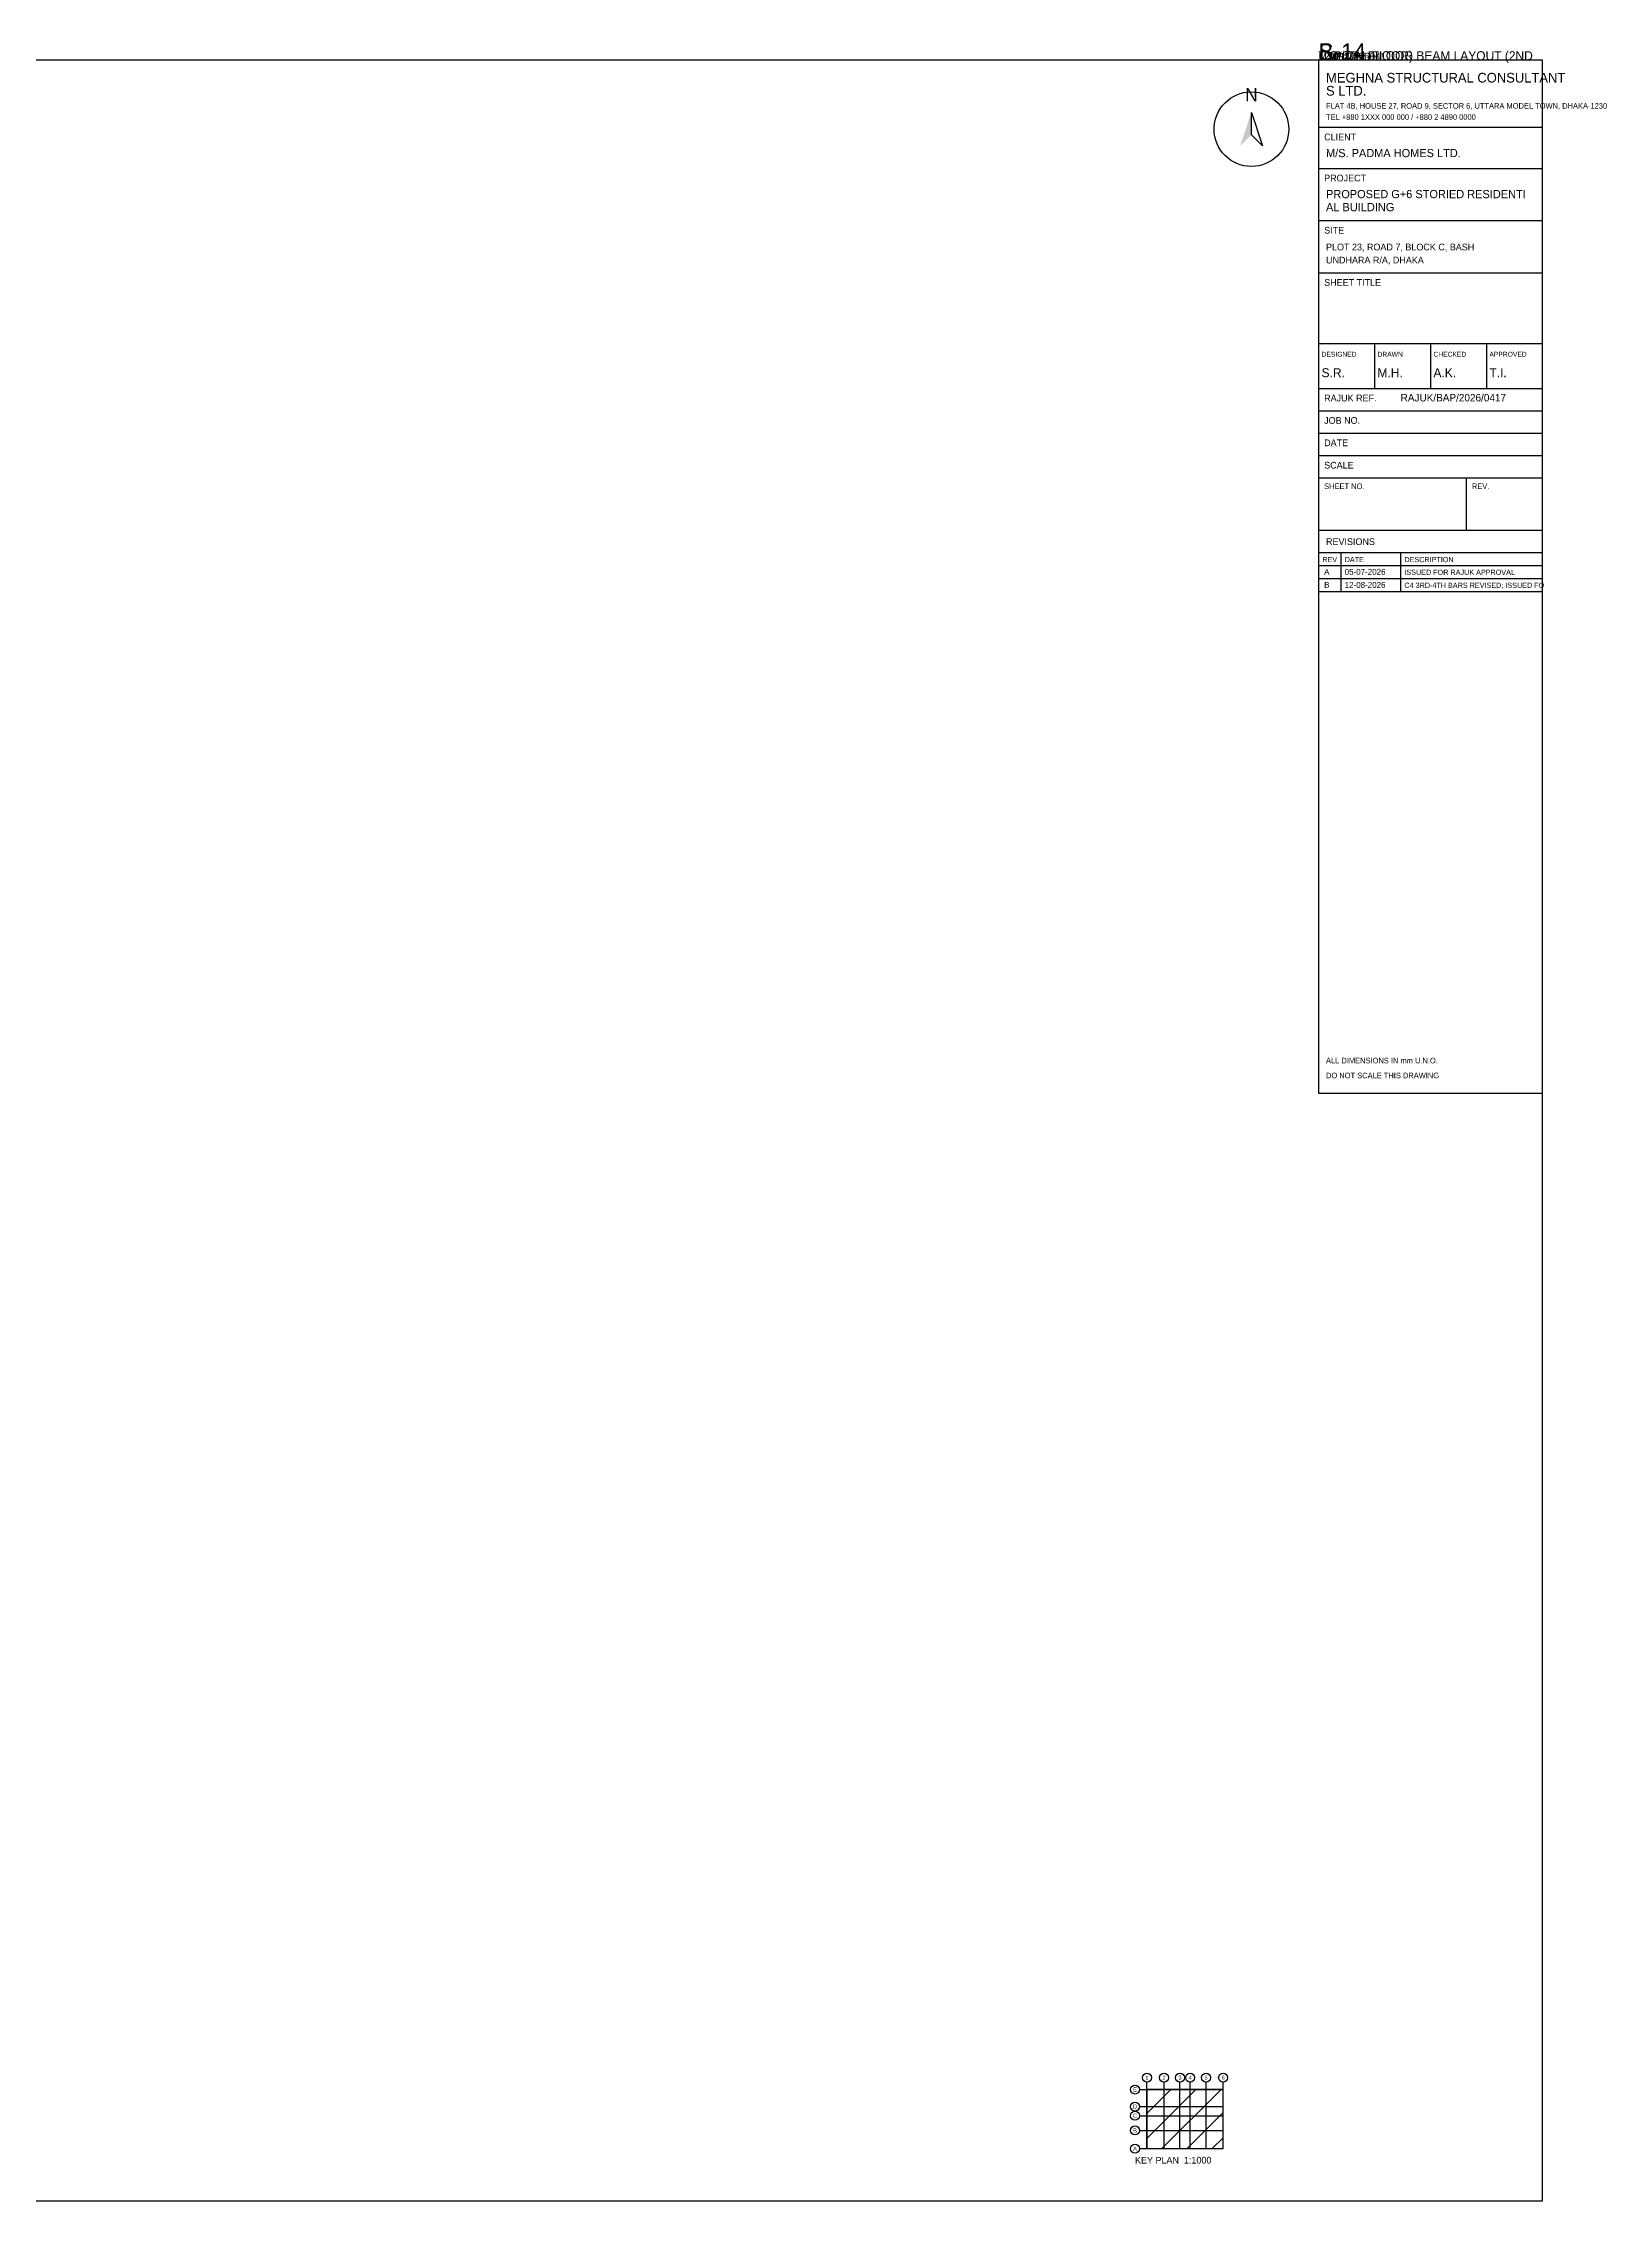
# Model space of a CAD drawing. Extents: x 1000 to 743527, y -207200 to 58857.
# Drawn here: x 607513 to 649427, y -68400 to -10543 of the extents above; entities that cross this region are included whole.
import ezdxf
from ezdxf.enums import TextEntityAlignment as Align

# ---------------------------------------------------------------- set-up
doc = ezdxf.new("R2010")
doc.units = 0
for name, color, linetype in [('Arrow', 7, 'Continuous'), ('Grid', 8, 'Continuous'), ('Grid Circle', 8, 'Continuous'), ('Grid text', 7, 'Continuous'), ('Hatch', 9, 'Continuous'), ('Sheet', 7, 'Continuous'), ('Text-1', 7, 'Continuous'), ('TITLE', 7, 'Continuous')]:
    doc.layers.add(name, color=color, linetype=linetype)

# ---------------------------------------------------------------- blocks, each defined once
blk = doc.blocks.new('TITLE_BLOCK')
at = {"layer": 'TITLE'}
for p, q in [((0, -18), (60, -18)), ((0, -29), (60, -29)), ((0, -43), (60, -43)), ((0, -57), (60, -57)), ((0, -76), (60, -76)), ((0, -76), (0, -88)), ((15, -76), (15, -88)), ((30, -76), (30, -88)), ((45, -76), (45, -88)), ((0, -88), (60, -88)), ((0, -94), (60, -94)), ((0, -100), (60, -100)), ((0, -106), (60, -106)), ((0, -112), (60, -112)), ((39.6, -112), (39.6, -126)), ((0, -126), (60, -126)), ((0, -132), (60, -132)), ((0, -132), (60, -132)), ((6, -132), (6, -142.5)), ((22, -132), (22, -142.5)), ((0, -135.5), (60, -135.5)), ((0, -139), (60, -139)), ((0, -142.5), (60, -142.5))]:
    blk.add_line(p, q, dxfattribs=at)
blk.add_lwpolyline([(0, -277), (60, -277), (60, 0), (0, 0)], close=True, dxfattribs=at)
at = {"layer": 'Text-1'}
for tag, height in [('JOBNO', 2), ('SCALE', 2), ('SHEETTITLE', 2.4), ('SHEETTITLE2', 2.4), ('DATE', 2), ('SHEETNO', 4.5), ('REV', 4.5)]:
    blk.add_attdef(tag, (0, 0), '', height=height, dxfattribs=at)
at = {"layer": 'TITLE'}
for s, height, p in [('MEGHNA STRUCTURAL CONSULTANT', 2.6, (2, -6)), ('S LTD.', 2.6, (2, -9.5)), ('FLAT 4B, HOUSE 27, ROAD 9, SECTOR 6, UTTARA MODEL TOWN, DHAKA-1230', 1.5, (2, -13)), ('TEL +880 1XXX 000 000 / +880 2 4890 0000', 1.5, (2, -16)), ('CLIENT', 1.8, (1.5, -21.5)), ('M/S. PADMA HOMES LTD.', 2.2, (2, -26)), ('PROJECT', 1.8, (1.5, -32.5)), ('AL BUILDING', 2.2, (2, -40.5)), ('PROPOSED G+6 STORIED RESIDENTI', 2.2, (2, -37)), ('SITE', 1.8, (1.5, -46.5)), ('PLOT 23, ROAD 7, BLOCK C, BASH', 1.8, (2, -51)), ('UNDHARA R/A, DHAKA', 1.8, (2, -54.5)), ('SHEET TITLE', 1.8, (1.5, -60.5)), ('DESIGNED', 1.3, (0.8, -79.5)), ('DRAWN', 1.3, (15.8, -79.5)), ('CHECKED', 1.3, (30.8, -79.5)), ('APPROVED', 1.3, (45.8, -79.5)), ('S.R.', 2.4, (0.8, -85)), ('M.H.', 2.4, (15.8, -85)), ('A.K.', 2.4, (30.8, -85)), ('T.I.', 2.4, (45.8, -85)), ('RAJUK REF.', 1.8, (1.5, -91.5)), ('RAJUK/BAP/2026/0417', 2, (22, -91.5)), ('JOB NO.', 1.8, (1.5, -97.5)), ('DATE', 1.8, (1.5, -103.5)), ('SCALE', 1.8, (1.5, -109.5)), ('SHEET NO.', 1.5, (1.5, -115)), ('REV.', 1.5, (41.1, -115)), ('REVISIONS', 1.8, (2, -130)), ('REV', 1.4, (1, -134.6)), ('DATE', 1.4, (7, -134.6)), ('DESCRIPTION', 1.4, (23, -134.6)), ('ALL DIMENSIONS IN mm U.N.O.', 1.5, (2, -269)), ('DO NOT SCALE THIS DRAWING', 1.5, (2, -273))]:
    blk.add_text(s, height=height, dxfattribs=at).set_placement(p)
blk = doc.blocks.new('NORTH_ARROW')
at = {"layer": 'Arrow'}
blk.add_lwpolyline([(0, 0), (3, -9), (0, -6)], close=True, dxfattribs=at)
blk.add_circle((0, -4.5), 10, dxfattribs=at)
blk.add_solid([(0, 0), (-3, -9), (0, -6)], dxfattribs=at)
at = {"layer": 'Text-1'}
blk.add_text('N', height=3.5, dxfattribs=at).set_placement((0, 3), align=Align.CENTER)
blk = doc.blocks.new('KEY_PLAN')
at = {"layer": 'Grid'}
for p, q in [((0, 0), (0, 17.8496)), ((4.572, 0), (4.572, 17.8496)), ((8.8392, 0), (8.8392, 17.8496)), ((11.5824, 0), (11.5824, 17.8496)), ((15.8496, 0), (15.8496, 17.8496)), ((20.4216, 0), (20.4216, 17.8496)), ((-2, 15.8496), (20.4216, 15.8496)), ((-2, 11.2776), (20.4216, 11.2776)), ((-2, 8.8392), (20.4216, 8.8392)), ((-2, 4.8768), (20.4216, 4.8768)), ((-2, 0), (20.4216, 0))]:
    blk.add_line(p, q, dxfattribs=at)
at = {"layer": 'Grid Circle'}
for centre in [(0, 19.0496), (4.572, 19.0496), (8.8392, 19.0496), (11.5824, 19.0496), (15.8496, 19.0496), (20.4216, 19.0496), (-3.2, 15.8496), (-3.2, 11.2776), (-3.2, 8.8392), (-3.2, 4.8768), (-3.2, 0)]:
    blk.add_circle(centre, 1.2, dxfattribs=at)
at = {"layer": 'Sheet'}
blk.add_lwpolyline([(0, 0), (20.4216, 0), (20.4216, 15.8496), (0, 15.8496)], close=True, dxfattribs=at)
at = {"layer": 'Grid text'}
for s, p in [('1', (0, 19.0496)), ('2', (4.572, 19.0496)), ('3', (8.8392, 19.0496)), ('4', (11.5824, 19.0496)), ('5', (15.8496, 19.0496)), ('6', (20.4216, 19.0496)), ('D', (-3.2, 11.2776)), ('E', (-3.2, 15.8496)), ('C', (-3.2, 8.8392)), ('A', (-3.2, 0)), ('B', (-3.2, 4.8768))]:
    blk.add_text(s, height=1.1, dxfattribs=at).set_placement(p, align=Align.MIDDLE_CENTER)
at = {"layer": 'Sheet'}
blk.add_text('KEY PLAN  1:1000', height=1.8, dxfattribs=at).set_placement((-3.2, -4))

msp = doc.modelspace()

# ---------------------------------------------------------------- hatches: boundary and pattern name
at = {"layer": 'Hatch'}
h = msp.add_hatch(dxfattribs=at)
h.set_pattern_fill('ANSI31', scale=150)
h.paths.add_polyline_path([(637100, -67000), (639142.2, -67000), (639142.2, -65415), (637100, -65415)])

# ---------------------------------------------------------------- linework, layer by layer
at = {"layer": 'Sheet'}
msp.add_lwpolyline([(565600, -68400), (647700, -68400), (647700, -11000), (565600, -11000)], close=True, dxfattribs=at)

# ---------------------------------------------------------------- block references
at = {"layer": 'Arrow', "xscale": 100, "yscale": 100}
msp.add_blockref('NORTH_ARROW', (639900, -12400), dxfattribs=at)
at = {"layer": 'Sheet', "xscale": 100, "yscale": 100}
msp.add_blockref('KEY_PLAN', (637100, -67000), dxfattribs=at)
at = {"layer": 'TITLE', "xscale": 100, "yscale": 100}
msp.add_blockref('TITLE_BLOCK', (641700, -11000), dxfattribs=at).add_auto_attribs({'SHEETTITLE': 'TYPICAL FLOOR BEAM LAYOUT (2ND', 'SHEETTITLE2': ' TO 6TH FLOOR)', 'JOBNO': 'MSC-2026-041', 'DATE': '12-08-2026', 'SCALE': '1:100', 'SHEETNO': 'S-14', 'REV': 'B'})

# ---------------------------------------------------------------- texts
at = {"layer": 'TITLE'}
for s, height, p in [('A', 160, (641850, -24800)), ('05-07-2026', 160, (642400, -24800)), ('ISSUED FOR RAJUK APPROVAL', 140, (644000, -24800)), ('B', 160, (641850, -25150)), ('12-08-2026', 160, (642400, -25150)), ('C4 3RD-4TH BARS REVISED; ISSUED FO', 140, (644000, -25150))]:
    msp.add_text(s, height=height, dxfattribs=at).set_placement(p)

doc.saveas('drawing.dxf')
